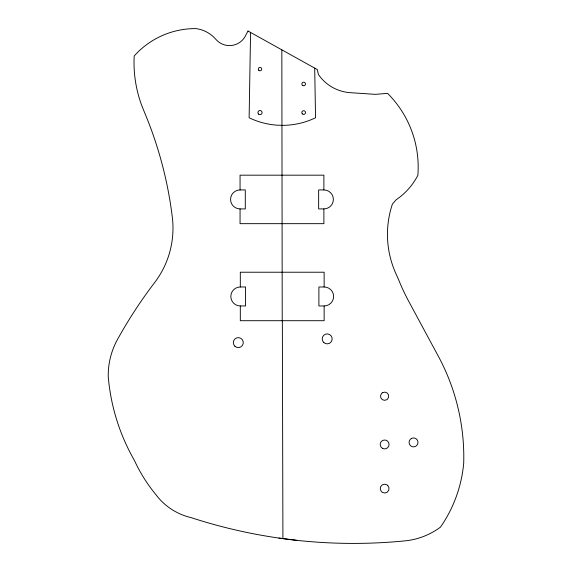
<?xml version="1.0" encoding="UTF-8"?>
<svg xmlns="http://www.w3.org/2000/svg" width="572" height="572" viewBox="0 0 572 572"><rect width="100%" height="100%" fill="white"/><g stroke="black" fill="none" stroke-linecap="round" stroke-linejoin="round"><path stroke-width="0.86" d="M250.572 32.447L249.127 117.768A76.441 76.441 0 0 0 276.612 125.139L282.332 125.354A76.441 76.441 0 0 0 315.544 117.768L314.7 68.118M240.054 189.933L245.295 189.933L245.295 208.909L240.054 208.909A9.488 9.488 0 0 1 230.566 199.421A9.488 9.488 0 0 1 240.054 189.933L240.054 175.175L323.888 175.175L323.888 189.933A9.488 9.488 0 0 1 333.376 199.421A9.488 9.488 0 0 1 323.888 208.909L323.888 223.666L240.054 223.666L240.054 208.909M323.888 189.933L318.647 189.933L318.647 208.909L323.888 208.909M240.311 286.98L245.545 286.98L245.545 305.956L240.311 305.956A9.488 9.488 0 0 1 230.823 296.468A9.488 9.488 0 0 1 240.311 286.98L240.311 272.222L324.138 272.222L324.138 286.98A9.488 9.488 0 0 1 333.626 296.468A9.488 9.488 0 0 1 324.138 305.956L324.138 320.706L240.311 320.706L240.311 305.956M324.138 286.98L318.897 286.98L318.897 305.956L324.138 305.956M278.957 538.088L296.868 540.34M282.346 320.706L282.918 538.581M282.225 320.706L281.839 49.843M248.026 31.031L246.225 34.27A18.011 18.011 0 0 1 215.837 39.318A31.467 31.467 0 0 0 195.846 28.6A81.896 81.896 0 0 0 134.191 55.992A123.459 123.459 0 0 0 142.099 106.456L147.347 119.319A394.165 394.165 0 0 1 172.329 217.31A89.868 89.868 0 0 1 154.583 282.647A463.728 463.728 0 0 0 117.489 339.475A74.088 74.088 0 0 0 108.251 376.691A202.545 202.545 0 0 0 134.434 460.46A155.72 155.72 0 0 0 153.425 491.555L158.523 497.926A61.519 61.519 0 0 0 191.127 517.631A523.902 523.902 0 0 0 405.019 540.862A71.007 71.007 0 0 0 440.476 527.119A132.69 132.69 0 0 0 463.713 463.005A212.648 212.648 0 0 0 437.208 354.175L408.458 300.822A212.777 212.777 0 0 1 398.527 279.493L395.731 273.237A95.352 95.352 0 0 1 392.406 204.082L396.181 199.742A66.252 66.252 0 0 0 417.846 175.361A104.004 104.004 0 0 0 387.573 93.372L375.303 94.344L349.492 92.628A42.135 42.135 0 0 1 318.347 74.389L317.346 69.591L248.026 31.031M382.575 392.657L381.724 393.307A4.104 4.104 0 0 0 386.679 399.771L387.53 399.113A4.104 4.104 0 0 0 382.575 392.657M411.318 438.56L410.396 439.267A4.44 4.44 0 0 0 410.396 445.545L411.318 446.253A4.44 4.44 0 0 0 415.758 446.253L416.673 445.545A4.44 4.44 0 0 0 416.673 439.267L415.758 438.56A4.44 4.44 0 0 0 411.318 438.56M387.752 485.478L386.836 484.777A4.412 4.412 0 0 0 381.51 491.72L382.418 492.421A4.412 4.412 0 0 0 387.752 485.478M258.544 114.057A2.088 2.088 0 0 0 262.033 113.12A2.088 2.088 0 0 0 259.481 110.568A2.088 2.088 0 0 0 258.544 114.057M323.816 342.549A4.976 4.976 0 0 0 332.046 339.968A4.976 4.976 0 0 0 325.697 334.134A4.976 4.976 0 0 0 323.816 342.549M302.76 85.528A1.816 1.816 0 0 0 305.477 83.962A1.816 1.816 0 0 0 302.76 82.389A1.816 1.816 0 0 0 302.76 85.528M302.352 113.885A1.852 1.852 0 0 0 305.448 113.056A1.852 1.852 0 0 0 303.181 110.789A1.852 1.852 0 0 0 302.352 113.885M382.403 448.305A4.447 4.447 0 0 0 389.074 444.458A4.447 4.447 0 0 0 382.403 440.612A4.447 4.447 0 0 0 382.403 448.305M234.935 346.274A4.976 4.976 0 0 0 243.164 343.693A4.976 4.976 0 0 0 236.815 337.859A4.976 4.976 0 0 0 234.935 346.274M258.816 70.299A1.702 1.702 0 0 0 261.661 69.541A1.702 1.702 0 0 0 259.581 67.453A1.702 1.702 0 0 0 258.816 70.299"/></g></svg>
